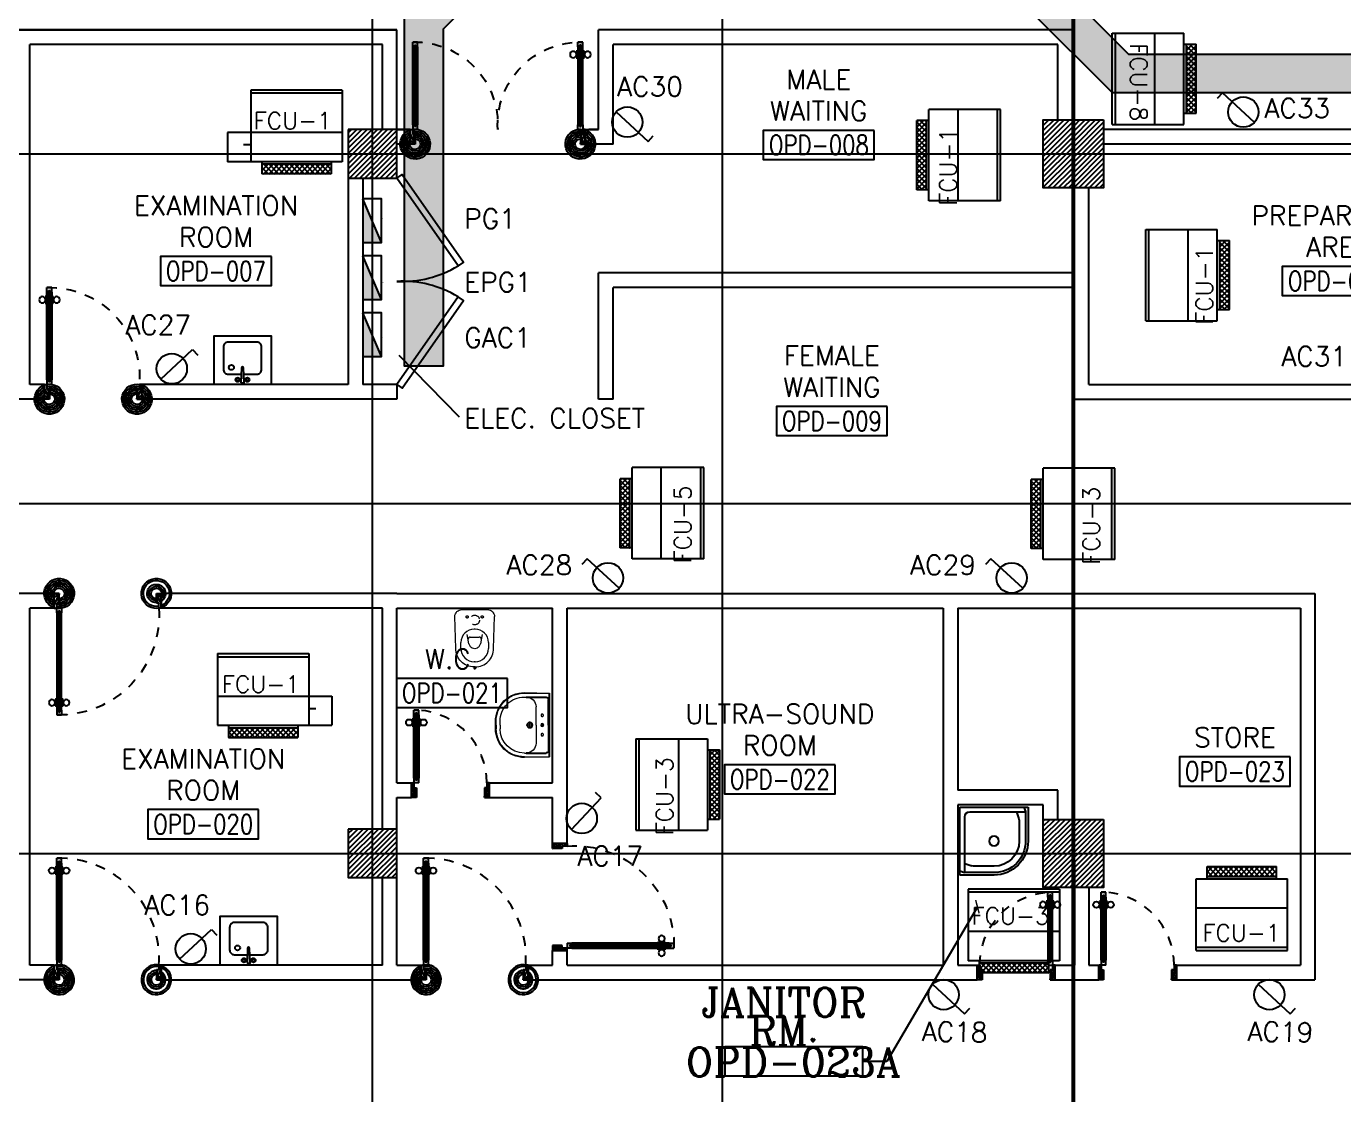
# Model space of a CAD drawing. Extents: x 417819.9 to 417911.9, y 43448 to 43539.2.
# Drawn here: x 417853.09 to 417866.65, y 43471.59 to 43482.59 of the extents above; entities that cross this region are included whole.
import ezdxf
from ezdxf.enums import TextEntityAlignment as Align

# ---------------------------------------------------------------- set-up
doc = ezdxf.new("R2010")
doc.units = 0
doc.header["$MEASUREMENT"] = 0
for name, pattern in [('DASHED', [0.75, 0.5, -0.25]), ('HIDDEN', [0.375, 0.25, -0.125]), ('HIDDEN2', [0.1875, 0.125, -0.0625])]:
    doc.linetypes.add(name, pattern=pattern)
doc.layers.get('0').update_dxf_attribs({"color": 11, "linetype": 'CONTINUOUS'})
for name, color, linetype in [('COL', 11, 'CONTINUOUS'), ('DOOR', 11, 'CONTINUOUS'), ('E-HAT', 9, 'CONTINUOUS'), ('E-HLINE', 4, 'HIDDEN'), ('E-PANELBX', 3, 'CONTINUOUS'), ('E-SOCKETS', 4, 'CONTINUOUS'), ('E-TRAY', 2, 'CONTINUOUS'), ('E-WI', 6, 'CONTINUOUS'), ('FCU', 6, 'CONTINUOUS'), ('FIX', 11, 'CONTINUOUS'), ('HAT', 11, 'CONTINUOUS'), ('ME-FIX', 11, 'CONTINUOUS'), ('RM-BOX', 11, 'CONTINUOUS'), ('RM-NAME', 11, 'CONTINUOUS'), ('RM-NO', 11, 'CONTINUOUS'), ('SCD', 2, 'CONTINUOUS'), ('WALL', 11, 'CONTINUOUS')]:
    doc.layers.add(name, color=color, linetype=linetype)
doc.styles.add('ROMANC', font='romanc', dxfattribs={"height": 0.1})
doc.styles.add('ROMANS', font='ROMANS.shx', dxfattribs={"width": 0.6})
doc.dimstyles.new('STANDARD in', dxfattribs={"dimtxt": 0.2, "dimasz": 0.1, "dimexe": 0.07, "dimexo": 0.05, "dimgap": 0.1, "dimtad": 1, "dimdec": 0, "dimlfac": 1000, "dimzin": 0, "dimdsep": 46, "dimtxsty": 'ROMANS', "dimblk": 'ARCHTICK', "dimcen": 0.05, "dimdle": 0.05, "dimclrd": 7, "dimclre": 7, "dimclrt": 2, "dimadec": 0, "dimazin": 0, "dimtfac": 1, "dimtdec": 0, "dimtmove": 2, "dimatfit": 3, "dimldrblk": 'ARCHTICK', "dimfxl": 0, "dimtolj": 1, "dimtzin": 0, "dimarcsym": 0})

# ---------------------------------------------------------------- blocks, each defined once
blk = doc.blocks.new('*X88')
at = {"color": 0}
for p, q in [((49339, 17891), (49810, 18361)), ((49339, 17944), (49757, 18361)), ((49339, 17997), (49704, 18361)), ((49339, 18050), (49650, 18361)), ((49339, 18103), (49597, 18361)), ((49339, 18156), (49544, 18361)), ((49339, 18209), (49491, 18361)), ((49339, 18262), (49438, 18361)), ((49339, 18315), (49385, 18361)), ((49363, 17861), (49839, 18338)), ((49416, 17861), (49839, 18285)), ((49469, 17861), (49839, 18232)), ((49522, 17861), (49839, 18179)), ((49575, 17861), (49839, 18125)), ((49628, 17861), (49839, 18072)), ((49681, 17861), (49839, 18019)), ((49734, 17861), (49839, 17966)), ((49787, 17861), (49839, 17913))]:
    blk.add_line(p, q, dxfattribs=at)
blk = doc.blocks.new('COL50')
at = {"layer": 'COL'}
blk.add_lwpolyline([(-250, 250), (-250, -250), (250, -250), (250, 250)], close=True, dxfattribs=at)
blk = doc.blocks.new('*X87')
at = {"color": 0}
for p, q in [((49339, 25103), (49797, 25561)), ((49339, 25156), (49744, 25561)), ((49339, 25209), (49691, 25561)), ((49339, 25262), (49638, 25561)), ((49339, 25315), (49585, 25561)), ((49339, 25368), (49532, 25561)), ((49339, 25421), (49479, 25561)), ((49339, 25474), (49426, 25561)), ((49339, 25527), (49373, 25561)), ((49350, 25061), (49839, 25550)), ((49403, 25061), (49839, 25497)), ((49456, 25061), (49839, 25444)), ((49509, 25061), (49839, 25391)), ((49562, 25061), (49839, 25338)), ((49615, 25061), (49839, 25285)), ((49668, 25061), (49839, 25232)), ((49721, 25061), (49839, 25179)), ((49774, 25061), (49839, 25126)), ((49827, 25061), (49839, 25073))]:
    blk.add_line(p, q, dxfattribs=at)
blk = doc.blocks.new('A$C74DC60CF')
at = {"layer": 'DOOR', "color": 0, "linetype": 'ByBlock'}
for p, q in [((81, 1200), (81, 1250)), ((131, 1250), (81, 1250)), ((81, 1250), (131, 1250)), ((98, 1200), (98, 1220)), ((98, 1220), (114, 1220)), ((114, 1200), (114, 1220)), ((131, 1200), (131, 1250)), ((65, 1155), (65, 1090)), ((74, 1155), (65, 1155)), ((74, 1090), (65, 1090)), ((74, 1078), (74, 1168)), ((81, 1168), (74, 1168)), ((74, 1155), (74, 1090)), ((81, 1200), (98, 1200)), ((114, 1200), (131, 1200)), ((131, 1168), (138, 1168)), ((138, 1078), (138, 1168)), ((138, 1155), (138, 1090)), ((138, 1155), (147, 1155)), ((138, 1090), (147, 1090)), ((147, 1155), (147, 1090)), ((81, 1078), (74, 1078)), ((131, 1078), (138, 1078)), ((56, 150), (56, 0)), ((56, 150), (81, 150)), ((98, 200), (81, 200)), ((81, 200), (81, 150)), ((131, 150), (81, 150)), ((81, 150), (81, 100)), ((98, 180), (98, 200)), ((114, 180), (98, 180)), ((131, 200), (114, 200)), ((114, 200), (114, 180)), ((131, 150), (131, 200)), ((1131, 150), (1131, 100)), ((1156, 150), (1131, 150)), ((1156, 150), (1156, 0)), ((1156, 0), (1156, 150)), ((106, 0), (56, 0)), ((81, 100), (106, 100)), ((106, 100), (106, 0)), ((1131, 100), (1106, 100)), ((1106, 100), (1106, 0)), ((1106, 0), (1156, 0))]:
    blk.add_line(p, q, dxfattribs=at)
at = {"layer": 'DOOR', "linetype": 'ByBlock'}
for p, q in [((81, 200), (81, 1200)), ((98, 200), (98, 1200)), ((114, 200), (114, 1200)), ((131, 1200), (131, 200))]:
    blk.add_line(p, q, dxfattribs=at)
at = {"layer": 'DOOR', "color": 9, "linetype": 'ByBlock'}
for p, q in [((106, 0), (56, 114)), ((106, 0), (56, 40)), ((106, 0), (93, 100)), ((1106, 0), (1156, 114)), ((1106, 0), (1119, 100)), ((1106, 0), (1156, 40))]:
    blk.add_line(p, q, dxfattribs=at)
at = {"layer": 'DOOR', "color": 0, "linetype": 'ByBlock'}
for centre in [(32, 1123), (179, 1123)]:
    blk.add_circle(centre, 32.4, dxfattribs=at)
at = {"layer": 'DOOR', "linetype": 'HIDDEN', "ltscale": 0.5}
blk.add_arc((106, 223), 1028, 355.9414, 91.3941, dxfattribs=at)
at = {"layer": 'DOOR', "color": 9, "linetype": 'ByBlock'}
for centre, radius, start, end in [((106, 0), 154, 103.7142, 108.8947), ((1106, 0), 154, 71.1053, 76.2858), ((106, 0), 134, 100.72, 111.8402), ((106, 0), 114, 102.6226, 115.9162), ((106, 0), 94.4, 90, 121.9818), ((106, 0), 74.4, 90, 132.2236), ((106, 0), 54.4, 90, 156.7926), ((106, 0), 34.4, 90, 180), ((106, 0), 14.4, 90, 180), ((1106, 0), 94.4, 58.0182, 90), ((1106, 0), 74.4, 47.7764, 90), ((1106, 0), 54.4, 23.2074, 90), ((1106, 0), 34.4, 0, 90), ((1106, 0), 14.4, 0, 90), ((1106, 0), 134, 68.1598, 79.28)]:
    blk.add_arc(centre, radius, start, end, dxfattribs=at)
blk = doc.blocks.new('RM1')
at = {"layer": 'RM-BOX'}
blk.add_lwpolyline([(570, -200), (-570, -200), (-570, -500), (570, -500)], close=True, dxfattribs=at)
at = {"layer": 'RM-NAME', "style": 'ROMANS'}
for tag, p in [('ROOMNAME1', (0, 324)), ('ROOMNAME2', (0, 0))]:
    blk.add_attdef(tag, text='', height=200, dxfattribs=at).set_placement(p, align=Align.MIDDLE)
at = {"layer": 'RM-NO', "style": 'ROMANS', "width": 0.8}
blk.add_attdef('ROOMNO', text='', height=200, dxfattribs=at).set_placement((0, -350), align=Align.MIDDLE)
blk = doc.blocks.new('WC')
at = {"layer": 'FIX', "lineweight": 20}
for p, q in [((475, 141), (538, 141)), ((339, 5), (339, -5)), ((395, 76), (490, 60)), ((534, 24), (540, 0)), ((540, 0), (534, -24)), ((674, 5), (674, -5)), ((490, -60), (395, -76)), ((213, -204), (210, -204)), ((538, -141), (475, -141))]:
    blk.add_line(p, q, dxfattribs=at)
at = {"layer": 'FIX', "linetype": 'Continuous', "lineweight": 20}
blk.add_line((420, -47), (420, 45), dxfattribs=at)
at = {"layer": 'FIX', "lineweight": 20}
for points in [[(210, -204, -0.414214), (137, -131), (137, 0), (137, 131, -0.414214), (210, 204)], [(727, -5), (727, 5, 0.414214), (538, 194), (210, 204)], [(727, 5), (727, -5, -0.414214), (538, -194), (210, -204)]]:
    blk.add_lwpolyline(points, format="xyb", dxfattribs=at)
at = {"layer": 'FIX', "linetype": 'HIDDEN2', "lineweight": 20, "ltscale": 0.3}
blk.add_circle((245, 0), 49.8, dxfattribs=at)
at = {"layer": 'FIX', "linetype": 'HIDDEN', "lineweight": 20, "ltscale": 0.05}
for centre in [(213, 78), (213, -77)]:
    blk.add_circle(centre, 11.6, dxfattribs=at)
at = {"layer": 'FIX', "lineweight": 20}
for centre, radius, start, end in [((475, 5), 136, 90, 180), ((538, 5), 136, 360, 90), ((464, -18), 82, 51.0758, 71.504), ((473, -7), 68.2, 27.1532, 51.0758), ((475, -5), 136, 180, 270), ((464, 18), 82, 288.496, 308.9242), ((473, 7), 68.2, 308.9242, 332.8468), ((538, -5), 136, 270, 0)]:
    blk.add_arc(centre, radius, start, end, dxfattribs=at)
at = {"layer": 'FIX', "linetype": 'Continuous', "lineweight": 20}
for centre, start, end in [((443, 46), 88.3879, 182.3338), ((442, -46), 177.6662, 271.6121)]:
    blk.add_arc(centre, 22.3, start, end, dxfattribs=at)
blk = doc.blocks.new('LAV1')
at = {"layer": 'FIX', "linetype": 'ByBlock'}
blk.add_line((-328, -25), (328, -25), dxfattribs=at)
at = {"layer": 'FIX', "linetype": 'Continuous', "lineweight": 20}
for p, q in [((-328, -285), (-328, -25)), ((328, -285), (328, -25)), ((-288, -285), (-288, -265)), ((0, -165), (-187, -165)), ((0, -165), (187, -165)), ((287, -285), (287, -265)), ((0, -535), (-38, -535)), ((0, -535), (38, -535)), ((0, -575), (-38, -575)), ((0, -575), (38, -575))]:
    blk.add_line(p, q, dxfattribs=at)
at = {"layer": 'FIX', "linetype": 'ByBlock', "ltscale": 0.3}
for p, q in [((-288, -265), (-288, -60)), ((0, -35), (-262, -35)), ((0, -35), (262, -35)), ((287, -265), (287, -60))]:
    blk.add_line(p, q, dxfattribs=at)
at = {"layer": 'FIX', "lineweight": 20}
for p, q in [((-16, -101), (15, -101)), ((0, -85), (0, -116))]:
    blk.add_line(p, q, dxfattribs=at)
at = {"layer": 'FIX', "linetype": 'DASHED', "lineweight": 20, "ltscale": 0.04}
for p, q in [((-36, -230), (37, -230)), ((0, -194), (0, -266))]:
    blk.add_line(p, q, dxfattribs=at)
at = {"layer": 'FIX', "linetype": 'Continuous', "lineweight": 20}
blk.add_lwpolyline([(295, -25), (0, -25), (-328, -25), (-334, -285, 0.414214), (-38, -582), (0, -582), (38, -582, 0.414214), (334, -285), (328, -25), (0, -25)], format="xyb", dxfattribs=at)
at = {"layer": 'FIX', "linetype": 'HIDDEN', "lineweight": 20, "ltscale": 0.05}
for centre in [(-100, -101), (100, -101)]:
    blk.add_circle(centre, 12.4, dxfattribs=at)
at = {"layer": 'FIX', "lineweight": 20}
for centre, radius in [((0, -101), 15.5), ((0, -230), 29.5), ((0, -230), 22.5)]:
    blk.add_circle(centre, radius, dxfattribs=at)
at = {"layer": 'FIX', "linetype": 'ByBlock', "ltscale": 0.3}
for centre, start, end in [((-262, -60), 90, 180), ((262, -60), 0, 90)]:
    blk.add_arc(centre, 25, start, end, dxfattribs=at)
at = {"layer": 'FIX', "linetype": 'Continuous', "lineweight": 20}
for centre, radius, start, end in [((-187, -265), 100, 90, 180), ((187, -265), 100, 0, 90), ((-38, -285), 290, 180, 270), ((-38, -285), 250, 180, 270), ((38, -285), 290, 270, 0), ((38, -285), 250, 270, 0)]:
    blk.add_arc(centre, radius, start, end, dxfattribs=at)
blk = doc.blocks.new('JAN-001')
for p, q in [((730, -30), (30, -30)), ((30, -30), (30, -730)), ((80, -130), (80, -705)), ((705, -80), (130, -80)), ((610, -80), (635, -152)), ((688, -30), (704, -76)), ((705, -380), (705, -84)), ((730, -380), (730, -30)), ((640, -380), (640, -184)), ((80, -610), (152, -635)), ((184, -640), (380, -640)), ((30, -688), (76, -704)), ((30, -730), (380, -730)), ((84, -705), (380, -705))]:
    blk.add_line(p, q)
blk.add_circle((380, -380), 50)
for centre, radius, start, end in [((130, -130), 50, 90, 180), ((680, -84), 25, 0, 19.0039), ((540, -184), 100, 0, 19.0039), ((380, -380), 350, 270, 0), ((380, -380), 325, 270, 0), ((380, -380), 260, 270, 0), ((184, -540), 100, 250.9961, 270), ((84, -680), 25, 250.9961, 270)]:
    blk.add_arc(centre, radius, start, end)
blk = doc.blocks.new('A$C272A55A0')
at = {"layer": 'DOOR', "color": 0, "linetype": 'ByBlock'}
for p, q in [((0, 900), (0, 1050)), ((50, 1050), (0, 1050)), ((25, 950), (50, 950)), ((25, 900), (25, 950)), ((50, 950), (50, 1050)), ((1750, 950), (1750, 1050)), ((1750, 1050), (1800, 1050)), ((1775, 950), (1750, 950)), ((1775, 900), (1775, 950)), ((1800, 1050), (1800, 900)), ((0, 900), (25, 900)), ((75, 900), (25, 900)), ((25, 850), (25, 900)), ((42, 850), (25, 850)), ((58, 870), (42, 870)), ((42, 870), (42, 850)), ((58, 850), (58, 870)), ((75, 850), (58, 850)), ((75, 900), (75, 850)), ((1725, 900), (1775, 900)), ((1725, 900), (1725, 850)), ((1725, 850), (1742, 850)), ((1742, 870), (1758, 870)), ((1742, 850), (1742, 870)), ((1758, 870), (1758, 850)), ((1758, 850), (1775, 850)), ((1800, 900), (1775, 900)), ((1775, 850), (1775, 900)), ((1718, 160), (1709, 160)), ((1709, 95), (1709, 160)), ((1725, 173), (1718, 173)), ((1718, 173), (1718, 83)), ((1718, 95), (1718, 160)), ((1775, 173), (1782, 173)), ((1782, 173), (1782, 83)), ((1782, 160), (1791, 160)), ((1782, 95), (1782, 160)), ((1791, 95), (1791, 160)), ((25, 50), (42, 50)), ((25, 50), (25, 0)), ((25, 0), (75, 0)), ((75, 0), (25, 0)), ((42, 50), (42, 30)), ((42, 30), (58, 30)), ((58, 50), (75, 50)), ((58, 50), (58, 30)), ((75, 50), (75, 0)), ((1718, 95), (1709, 95)), ((1725, 83), (1718, 83)), ((1742, 50), (1725, 50)), ((1725, 50), (1725, 0)), ((1775, 0), (1725, 0)), ((1725, 0), (1775, 0)), ((1742, 50), (1742, 30)), ((1758, 30), (1742, 30)), ((1775, 50), (1758, 50)), ((1758, 50), (1758, 30)), ((1775, 83), (1782, 83)), ((1775, 50), (1775, 0)), ((1782, 95), (1791, 95))]:
    blk.add_line(p, q, dxfattribs=at)
at = {"layer": 'DOOR', "color": 9, "linetype": 'ByBlock'}
for p, q in [((50, 1050), (0, 1010)), ((50, 1050), (0, 937)), ((50, 1050), (37, 950)), ((1750, 1050), (1800, 1010)), ((1750, 1050), (1800, 937)), ((1750, 1050), (1763, 950))]:
    blk.add_line(p, q, dxfattribs=at)
at = {"layer": 'DOOR', "linetype": 'ByBlock'}
for p, q in [((25, 850), (25, 50)), ((42, 850), (42, 50)), ((58, 850), (58, 50)), ((75, 50), (75, 850)), ((1725, 50), (1725, 850)), ((1742, 850), (1742, 50)), ((1758, 850), (1758, 50)), ((1775, 850), (1775, 50))]:
    blk.add_line(p, q, dxfattribs=at)
at = {"layer": 'DOOR', "color": 0, "linetype": 'ByBlock'}
for centre in [(1676, 128), (1824, 128)]:
    blk.add_circle(centre, 32.4, dxfattribs=at)
at = {"layer": 'DOOR', "color": 9, "linetype": 'ByBlock'}
for centre, radius, start, end in [((50, 1050), 54.4, 203.2074, 270), ((50, 1050), 74.4, 227.7764, 270), ((50, 1050), 94.4, 238.0182, 270), ((50, 1050), 34.4, 180, 270), ((50, 1050), 14.4, 180, 270), ((1750, 1050), 14.4, 270, 0), ((1750, 1050), 34.4, 270, 0), ((1750, 1050), 54.4, 270, 336.7926), ((1750, 1050), 74.4, 270, 312.2236), ((1750, 1050), 94.4, 270, 301.9818), ((50, 1050), 114, 244.0838, 257.3774), ((50, 1050), 134, 248.1598, 259.28), ((50, 1050), 154, 251.1053, 256.2858), ((1750, 1050), 114, 282.6226, 295.9162), ((1750, 1050), 134, 280.72, 291.8402), ((1750, 1050), 154, 283.7142, 288.8947)]:
    blk.add_arc(centre, radius, start, end, dxfattribs=at)
at = {"layer": 'DOOR', "linetype": 'HIDDEN', "ltscale": 0.5}
for centre, start, end in [((50, 851), 268.3174, 3.2965), ((1750, 851), 176.7035, 271.6826)]:
    blk.add_arc(centre, 851, start, end, dxfattribs=at)
at = {"layer": 'WALL', "linetype": 'ByBlock'}
blk.add_line((1800, 900), (1800, 1050), dxfattribs=at)
blk = doc.blocks.new('C11')
at = {"layer": 'HAT'}
h = blk.add_hatch(dxfattribs=at)
h.set_pattern_fill('ANSI31', color=256, scale=300, style=0)
h.set_pattern_definition([(45, (-383765.23, -62181), (-26.5165043, 26.5165043), [])])
h.paths.add_polyline_path([(-20, 350), (-20, 700), (-320, 700), (-320, 350)])
h.paths.add_polyline_path([(-320, 0), (-20, 0), (-20, 350), (-320, 350)])
h = blk.add_hatch(dxfattribs=at)
h.set_pattern_fill('ANSI31', color=256, scale=300, style=0)
h.set_pattern_definition([(45, (-383445.23, -62181), (-26.5165043, 26.5165043), [])])
h.paths.add_polyline_path([(300, 350), (300, 700), (0, 700), (0, 350)])
h.paths.add_polyline_path([(0, 0), (300, 0), (300, 350), (0, 350)])
at = {"layer": 'COL'}
for points in [[(-20, 700), (-20, 0), (-320, 0), (-320, 700)], [(300, 700), (300, 0), (0, 0), (0, 700)]]:
    blk.add_lwpolyline(points, close=True, dxfattribs=at)
blk = doc.blocks.new('DOOR80')
at = {"layer": 'DOOR', "color": 7, "linetype": 'ByBlock'}
for p, q in [((-150, 800), (0, 800)), ((-150, 800), (-150, 775)), ((0, 800), (-150, 800)), ((-150, 775), (-100, 775)), ((0, 750), (-114, 800)), ((-100, 775), (-100, 750)), ((0, 750), (-100, 763)), ((-100, 750), (0, 750)), ((0, 750), (-40, 800)), ((0, 750), (0, 800)), ((-850, 75), (-900, 75)), ((-900, 75), (-900, 25)), ((-900, 25), (-900, 75)), ((-850, 25), (-900, 25)), ((-850, 58), (-870, 58)), ((-870, 42), (-870, 58)), ((-850, 42), (-870, 42)), ((-850, 58), (-850, 75)), ((-850, 25), (-850, 42)), ((-727, 82), (-817, 82)), ((-817, 75), (-817, 82)), ((-817, 25), (-817, 18)), ((-727, 18), (-817, 18)), ((-805, 91), (-740, 91)), ((-805, 82), (-805, 91)), ((-805, 82), (-740, 82)), ((-805, 18), (-740, 18)), ((-805, 18), (-805, 9)), ((-805, 9), (-740, 9)), ((-740, 82), (-740, 91)), ((-740, 18), (-740, 9)), ((-727, 75), (-727, 82)), ((-727, 25), (-727, 18)), ((-150, 75), (-200, 75)), ((-200, 75), (-200, 58)), ((-200, 58), (-180, 58)), ((-180, 42), (-200, 42)), ((-200, 42), (-200, 25)), ((-200, 25), (-150, 25)), ((-180, 58), (-180, 42)), ((-150, 75), (-150, 25)), ((-150, 25), (-100, 25)), ((-150, 0), (-150, 25)), ((0, 0), (-150, 0)), ((0, 50), (-114, 0)), ((-100, 25), (-100, 50)), ((0, 50), (-100, 37)), ((-100, 50), (0, 50)), ((0, 50), (-40, 0)), ((0, 50), (0, 0))]:
    blk.add_line(p, q, dxfattribs=at)
at = {"layer": 'DOOR', "linetype": 'ByBlock'}
for p, q in [((-850, 75), (-200, 75)), ((-200, 58), (-850, 58)), ((-200, 42), (-850, 42)), ((-200, 25), (-850, 25))]:
    blk.add_line(p, q, dxfattribs=at)
at = {"layer": 'DOOR', "color": 7, "linetype": 'ByBlock'}
for centre in [(-772, 124), (-772, -24)]:
    blk.add_circle(centre, 32.4, dxfattribs=at)
at = {"layer": 'DOOR', "linetype": 'HIDDEN', "ltscale": 0.5}
blk.add_arc((-149, 23), 752, 90.0695, 176.0204, dxfattribs=at)
at = {"layer": 'DOOR', "color": 7, "linetype": 'ByBlock'}
for centre, radius, start, end in [((0, 750), 154, 161.1053, 166.2858), ((0, 750), 134, 158.1598, 169.28), ((0, 750), 94.4, 148.0182, 180), ((0, 750), 74.4, 137.7764, 180), ((0, 750), 54.4, 113.2074, 180), ((0, 750), 34.4, 90, 180), ((0, 750), 14.4, 90, 180), ((0, 50), 154, 193.7142, 198.8947), ((0, 50), 134, 190.72, 201.8402), ((0, 50), 114, 192.6226, 205.9162), ((0, 50), 94.4, 180, 211.9818), ((0, 50), 74.4, 180, 222.2236), ((0, 50), 54.4, 180, 246.7926), ((0, 50), 34.4, 180, 270), ((0, 50), 14.4, 180, 270)]:
    blk.add_arc(centre, radius, start, end, dxfattribs=at)
blk = doc.blocks.new('A$C24ED45A6')
at = {"layer": 'DOOR', "color": 0, "linetype": 'ByBlock'}
for p, q in [((925, 1100), (925, 1150)), ((925, 1150), (975, 1150)), ((975, 1150), (925, 1150)), ((942, 1100), (925, 1100)), ((942, 1100), (942, 1120)), ((958, 1120), (942, 1120)), ((958, 1100), (958, 1120)), ((975, 1100), (958, 1100)), ((975, 1100), (975, 1150)), ((909, 1055), (909, 990)), ((918, 1055), (909, 1055)), ((918, 990), (909, 990)), ((918, 978), (918, 1068)), ((925, 1068), (918, 1068)), ((918, 1055), (918, 990)), ((925, 978), (918, 978)), ((975, 1068), (982, 1068)), ((975, 978), (982, 978)), ((982, 978), (982, 1068)), ((982, 1055), (982, 990)), ((982, 1055), (991, 1055)), ((982, 990), (991, 990)), ((991, 1055), (991, 990)), ((0, 0), (0, 150)), ((0, 150), (25, 150)), ((25, 150), (25, 100)), ((925, 150), (925, 200)), ((925, 200), (942, 200)), ((925, 150), (975, 150)), ((942, 200), (942, 180)), ((942, 180), (958, 180)), ((958, 180), (958, 200)), ((958, 200), (975, 200)), ((975, 200), (975, 150)), ((1000, 150), (975, 150)), ((975, 150), (975, 100)), ((1000, 150), (1000, 0)), ((50, 0), (0, 0)), ((25, 100), (50, 100)), ((50, 100), (50, 0)), ((975, 100), (950, 100)), ((950, 100), (950, 0)), ((950, 0), (1000, 0))]:
    blk.add_line(p, q, dxfattribs=at)
at = {"layer": 'DOOR', "linetype": 'ByBlock'}
for p, q in [((925, 1100), (925, 200)), ((942, 200), (942, 1100)), ((958, 200), (958, 1100)), ((975, 200), (975, 1100))]:
    blk.add_line(p, q, dxfattribs=at)
at = {"layer": 'DOOR', "color": 9, "linetype": 'ByBlock'}
for p, q in [((50, 0), (0, 114)), ((50, 0), (0, 40)), ((50, 0), (37, 100)), ((950, 0), (1000, 114)), ((950, 0), (963, 100)), ((950, 0), (1000, 40))]:
    blk.add_line(p, q, dxfattribs=at)
at = {"layer": 'DOOR', "color": 0, "linetype": 'ByBlock'}
for centre in [(876, 1023), (1024, 1023)]:
    blk.add_circle(centre, 32.4, dxfattribs=at)
at = {"layer": 'DOOR', "linetype": 'HIDDEN', "ltscale": 0.5}
blk.add_arc((950, 222), 928, 88.456, 184.4816, dxfattribs=at)
at = {"layer": 'DOOR', "color": 9, "linetype": 'ByBlock'}
for centre, radius, start, end in [((50, 0), 154, 103.7142, 108.8947), ((950, 0), 154, 71.1053, 76.2858), ((50, 0), 134, 100.72, 111.8402), ((50, 0), 114, 102.6226, 115.9162), ((50, 0), 94.4, 90, 121.9818), ((50, 0), 74.4, 90, 132.2236), ((50, 0), 54.4, 90, 156.7926), ((50, 0), 34.4, 90, 180), ((50, 0), 14.4, 90, 180), ((950, 0), 94.4, 58.0182, 90), ((950, 0), 74.4, 47.7764, 90), ((950, 0), 54.4, 23.2074, 90), ((950, 0), 34.4, 0, 90), ((950, 0), 14.4, 0, 90), ((950, 0), 134, 68.1598, 79.28), ((950, 0), 114, 64.0838, 77.3774)]:
    blk.add_arc(centre, radius, start, end, dxfattribs=at)
at = {"layer": 'WALL'}
blk.add_line((1000, 0), (1000, 150), dxfattribs=at)
blk = doc.blocks.new('A$C180A3EE7')
at = {"layer": 'ME-FIX'}
blk.add_lwpolyline([(0.593, 0), (0.593, 0.5), (0, 0.5), (0, 0)], dxfattribs=at)
blk.add_lwpolyline([(0.309, 0.107), (0.443, 0.107, 0.414214), (0.493, 0.157), (0.493, 0.388, 0.414214), (0.443, 0.438), (0.15, 0.438, 0.414214), (0.1, 0.388), (0.1, 0.157, 0.414214), (0.15, 0.107), (0.284, 0.107)], format="xyb", dxfattribs=at)
blk.add_lwpolyline([(0.28, 0.019), (0.312, 0.019), (0.306, 0.174, 1), (0.286, 0.174)], format="xyb", close=True, dxfattribs=at)
for centre, radius in [((0.182, 0.177), 0.0255), ((0.247, 0.05), 0.0217), ((0.247, 0.05), 0.014), ((0.346, 0.05), 0.0217), ((0.346, 0.05), 0.014)]:
    blk.add_circle(centre, radius, dxfattribs=at)
blk = doc.blocks.new('E-PBX')
at = {"layer": 'E-PANELBX'}
h = blk.add_hatch(color=256, dxfattribs=at)
h.paths.add_polyline_path([(34, 190), (-225, 190), (34, 81)])
h.paths.add_polyline_path([(225, 190), (34, 190), (34, 81), (225, 0)])
blk.add_line((225, 0), (-225, 190), dxfattribs=at)
blk.add_lwpolyline([(-225, 190), (225, 190), (225, 0), (-225, 0)], close=True, dxfattribs=at)
blk = doc.blocks.new('*X210')
at = {"color": 0}
for p, q in [((23912, -1650), (23966, -1596)), ((23912, -1597), (23913, -1596)), ((23919, -1696), (24019, -1596)), ((24023, -1696), (23923, -1596)), ((23972, -1696), (24072, -1596)), ((24076, -1696), (23976, -1596)), ((24025, -1696), (24125, -1596)), ((24129, -1696), (24029, -1596)), ((24078, -1696), (24178, -1596)), ((24182, -1696), (24082, -1596)), ((24131, -1696), (24231, -1596)), ((24235, -1696), (24135, -1596)), ((24184, -1696), (24284, -1596)), ((24288, -1696), (24188, -1596)), ((24237, -1696), (24337, -1596)), ((24341, -1696), (24241, -1596)), ((24290, -1696), (24390, -1596)), ((24394, -1696), (24294, -1596)), ((24343, -1696), (24443, -1596)), ((24447, -1696), (24347, -1596)), ((24396, -1696), (24496, -1596)), ((24500, -1696), (24400, -1596)), ((24449, -1696), (24549, -1596)), ((24553, -1696), (24453, -1596)), ((24502, -1696), (24602, -1596)), ((24606, -1696), (24506, -1596)), ((24624, -1660), (24559, -1596)), ((24624, -1607), (24612, -1596)), ((23970, -1696), (23912, -1638)), ((23917, -1696), (23912, -1691)), ((24555, -1696), (24624, -1628)), ((24608, -1696), (24624, -1681))]:
    blk.add_line(p, q, dxfattribs=at)
blk = doc.blocks.new('*X198')
at = {"color": 0}
for p, q in [((23912, -1650), (23966, -1596)), ((23912, -1597), (23913, -1596)), ((23919, -1696), (24019, -1596)), ((24023, -1696), (23923, -1596)), ((23972, -1696), (24072, -1596)), ((24076, -1696), (23976, -1596)), ((24025, -1696), (24125, -1596)), ((24129, -1696), (24029, -1596)), ((24078, -1696), (24178, -1596)), ((24182, -1696), (24082, -1596)), ((24131, -1696), (24231, -1596)), ((24235, -1696), (24135, -1596)), ((24184, -1696), (24284, -1596)), ((24288, -1696), (24188, -1596)), ((24237, -1696), (24337, -1596)), ((24341, -1696), (24241, -1596)), ((24290, -1696), (24390, -1596)), ((24394, -1696), (24294, -1596)), ((24343, -1696), (24443, -1596)), ((24447, -1696), (24347, -1596)), ((24396, -1696), (24496, -1596)), ((24500, -1696), (24400, -1596)), ((24449, -1696), (24549, -1596)), ((24553, -1696), (24453, -1596)), ((24502, -1696), (24602, -1596)), ((24606, -1696), (24506, -1596)), ((24624, -1660), (24559, -1596)), ((24624, -1607), (24612, -1596)), ((23970, -1696), (23912, -1638)), ((23917, -1696), (23912, -1691)), ((24555, -1696), (24624, -1628)), ((24608, -1696), (24624, -1681))]:
    blk.add_line(p, q, dxfattribs=at)
blk = doc.blocks.new('WAP12')
at = {"color": 6}
for p, q in [((-559, 529), (381, 529)), ((-559, 529), (-559, -208)), ((381, 529), (381, -208)), ((-559, 92), (381, 92)), ((-559, -208), (381, -208))]:
    blk.add_line(p, q, dxfattribs=at)
at = {"color": 2}
for p, q in [((-559, 497), (381, 497)), ((381, 92), (619, 92)), ((619, 92), (619, -208)), ((-445, -208), (-445, -333)), ((-445, -233), (267, -233)), ((267, -208), (267, -333)), ((381, -208), (619, -208)), ((-445, -333), (267, -333))]:
    blk.add_line(p, q, dxfattribs=at)
at = {"color": 7}
blk.add_line((381, -34), (455, -34), dxfattribs=at)
at = {"color": 2}
blk.add_blockref('*X198', (-24357, 1362), dxfattribs=at)

msp = doc.modelspace()

# ---------------------------------------------------------------- hatches: boundary and pattern name
at = {"layer": 'E-HAT'}
h = msp.add_hatch(dxfattribs=at)
h.set_pattern_fill('ANGLE', color=256, style=0)
h.set_pattern_definition([(0, (0, 0), (0, 0.275), [0.2, -0.075]), (90, (0, 0), (-0.275, 2e-17), [0.2, -0.075])])
h.paths.add_polyline_path([(417856.983, 43482.7235), (417857.4173, 43483.1578), (417863.5778, 43483.1578), (417864.4349, 43482.3012), (417872.0254, 43482.3012), (417872.8825, 43483.1578), (417890.15, 43483.1578), (417890.5085, 43483.5164), (417890.5085, 43506.6783), (417890.15, 43507.0369), (417872.8825, 43507.0369), (417872.0254, 43507.8935), (417864.4349, 43507.8935), (417863.5778, 43507.0369), (417860.4537, 43507.0369), (417860.0403, 43507.1369), (417849.3136, 43507.1369), (417849.1136, 43506.9369), (417849.1136, 43501.9844), (417848.8136, 43501.9844), (417848.8136, 43507.0612), (417849.1893, 43507.4369), (417860.4537, 43507.4369), (417860.8056, 43507.8116), (417860.8056, 43515.9941), (417861.1056, 43515.9941), (417861.1056, 43507.8116), (417861.4575, 43507.4369), (417863.4122, 43507.4369), (417864.2693, 43508.2935), (417872.191, 43508.2935), (417873.0481, 43507.4369), (417890.3156, 43507.4369), (417890.9085, 43506.844), (417890.9085, 43494.2015), (417892.0958, 43494.2015), (417892.0958, 43493.6015), (417890.9085, 43493.6015), (417890.9085, 43483.3507), (417890.3156, 43482.7578), (417881.5159, 43482.7578), (417881.3659, 43482.6078), (417881.3659, 43479.6689), (417881.0659, 43479.6689), (417881.0659, 43482.6078), (417880.9159, 43482.7578), (417873.0481, 43482.7578), (417872.191, 43481.9012), (417864.2693, 43481.9012), (417863.4122, 43482.7578), (417857.583, 43482.7578), (417857.383, 43482.5578), (417857.383, 43479.0875), (417856.983, 43479.0875)])

# ---------------------------------------------------------------- linework, layer by layer
at = {"layer": 'E-SOCKETS'}
for p, q in [((417865.4005, 43481.9032), (417865.346, 43481.8447)), ((417865.7283, 43481.5981), (417865.4005, 43481.9032)), ((417859.1622, 43481.7077), (417859.4901, 43481.4025)), ((417859.4901, 43481.4025), (417859.5446, 43481.461)), ((417854.4763, 43478.9564), (417854.8041, 43479.2616)), ((417854.8041, 43479.2616), (417854.8586, 43479.203)), ((417858.8646, 43477.1076), (417858.8101, 43477.0491)), ((417859.1924, 43476.8024), (417858.8646, 43477.1076)), ((417863.0173, 43477.1076), (417862.9629, 43477.0491)), ((417863.3452, 43476.8024), (417863.0173, 43477.1076)), ((417858.7025, 43474.3198), (417859.0076, 43474.6476)), ((417859.0076, 43474.6476), (417858.9491, 43474.7021)), ((417854.6715, 43472.9853), (417854.9994, 43473.2905)), ((417854.9994, 43473.2905), (417855.0539, 43473.2319)), ((417862.4169, 43472.7265), (417862.7448, 43472.4213)), ((417865.7686, 43472.7265), (417866.0964, 43472.4213)), ((417862.7448, 43472.4213), (417862.7992, 43472.4798)), ((417866.0964, 43472.4213), (417866.1509, 43472.4798))]:
    msp.add_line(p, q, dxfattribs=at)
for centre in [(417865.614, 43481.7045), (417859.2766, 43481.6012), (417854.5906, 43479.0628), (417859.0781, 43476.9089), (417863.2308, 43476.9089), (417858.8089, 43474.4341), (417854.7859, 43473.0917), (417862.5313, 43472.62), (417865.8829, 43472.62)]:
    msp.add_circle(centre, 0.1562, dxfattribs=at)
at = {"layer": 'E-TRAY', "color": 4}
for points in [[(417856.983, 43482.7235), (417857.4173, 43483.1578), (417863.5778, 43483.1578), (417864.4349, 43482.3012), (417872.0254, 43482.3012), (417872.8825, 43483.1578), (417890.15, 43483.1578)], [(417880.9159, 43482.7578), (417873.0481, 43482.7578), (417872.191, 43481.9012), (417864.2693, 43481.9012), (417863.4122, 43482.7578), (417857.583, 43482.7578), (417857.383, 43482.5578), (417857.383, 43479.0875), (417856.983, 43479.0875), (417856.983, 43482.7235)]]:
    msp.add_lwpolyline(points, dxfattribs=at)
at = {"layer": 'E-WI', "color": 4}
for points in [[(417856.7627, 43480.6083, 0, 0.1162, 0), (417856.9948, 43480.6182, 0, 0, 0), (417857.0662, 43480.6221, 0, 0, 0), (417857.4688, 43480.624, 0, 0, 0)], [(417856.7627, 43479.9553, 0, 0.1162, 0), (417856.9948, 43479.9652, 0, 0, 0), (417857.0662, 43479.9691, 0, 0, 0), (417857.4688, 43479.971, 0, 0, 0)], [(417856.7627, 43479.3839, 0, 0.1162, 0), (417856.9948, 43479.3938, 0, 0, 0), (417857.0662, 43479.3978, 0, 0, 0), (417857.4688, 43479.3997, 0, 0, 0)]]:
    msp.add_lwpolyline(points, format="xyseb", dxfattribs=at)
at = {"layer": 'FCU', "color": 6}
for p, q in [((417864.2663, 43481.5774), (417864.2663, 43482.5174)), ((417864.2663, 43482.5174), (417865.0033, 43482.5174)), ((417864.7033, 43481.5774), (417864.7033, 43482.5174)), ((417865.0033, 43481.5774), (417865.0033, 43482.5174)), ((417862.3807, 43480.791), (417862.3807, 43481.731)), ((417863.1177, 43481.731), (417862.3807, 43481.731)), ((417862.6807, 43480.791), (417862.6807, 43481.731)), ((417863.1177, 43480.791), (417863.1177, 43481.731)), ((417864.2663, 43481.5774), (417865.0033, 43481.5774)), ((417863.1177, 43480.791), (417862.3807, 43480.791)), ((417864.6102, 43479.5569), (417864.6102, 43480.4969)), ((417864.6102, 43480.4969), (417865.3472, 43480.4969)), ((417865.0472, 43479.5569), (417865.0472, 43480.4969)), ((417865.3472, 43479.5569), (417865.3472, 43480.4969)), ((417864.6102, 43479.5569), (417865.3472, 43479.5569)), ((417860.0639, 43478.0443), (417859.3269, 43478.0443)), ((417859.3269, 43477.1043), (417859.3269, 43478.0443)), ((417859.6269, 43477.1043), (417859.6269, 43478.0443)), ((417860.0639, 43477.1043), (417860.0639, 43478.0443)), ((417863.5566, 43477.0976), (417863.5566, 43478.0376)), ((417864.2936, 43478.0376), (417863.5566, 43478.0376)), ((417863.8566, 43477.0976), (417863.8566, 43478.0376)), ((417864.2936, 43477.0976), (417864.2936, 43478.0376)), ((417860.0639, 43477.1043), (417859.3269, 43477.1043)), ((417864.2936, 43477.0976), (417863.5566, 43477.0976)), ((417859.365, 43475.2534), (417860.102, 43475.2534)), ((417859.365, 43475.2534), (417859.365, 43474.3134)), ((417859.802, 43475.2534), (417859.802, 43474.3134)), ((417860.102, 43475.2534), (417860.102, 43474.3134)), ((417859.365, 43474.3134), (417860.102, 43474.3134)), ((417865.1301, 43473.8127), (417866.0701, 43473.8127)), ((417865.1301, 43473.0757), (417865.1301, 43473.8127)), ((417866.0701, 43473.0757), (417866.0701, 43473.8127)), ((417862.7831, 43473.7057), (417862.7831, 43472.9687)), ((417863.7231, 43473.7057), (417862.7831, 43473.7057)), ((417863.7231, 43473.7057), (417863.7231, 43472.9687)), ((417865.1301, 43473.5127), (417866.0701, 43473.5127)), ((417863.7231, 43473.2687), (417862.7831, 43473.2687)), ((417865.1301, 43473.0757), (417866.0701, 43473.0757)), ((417863.7231, 43472.9687), (417862.7831, 43472.9687))]:
    msp.add_line(p, q, dxfattribs=at)
at = {"layer": 'FCU', "color": 3}
for p, q in [((417864.2983, 43481.5774), (417864.2983, 43482.5174)), ((417865.0033, 43482.4034), (417865.1283, 43482.4034)), ((417865.0283, 43481.6914), (417865.0283, 43482.4034)), ((417865.1283, 43481.6914), (417865.1283, 43482.4034)), ((417863.0857, 43480.791), (417863.0857, 43481.731)), ((417865.0033, 43481.6914), (417865.1283, 43481.6914)), ((417862.3807, 43481.617), (417862.2557, 43481.617)), ((417862.2557, 43480.905), (417862.2557, 43481.617)), ((417862.3557, 43480.905), (417862.3557, 43481.617)), ((417862.3807, 43480.905), (417862.2557, 43480.905)), ((417864.6422, 43479.5569), (417864.6422, 43480.4969)), ((417865.3472, 43480.3829), (417865.4722, 43480.3829)), ((417865.3722, 43479.6709), (417865.3722, 43480.3829)), ((417865.4722, 43479.6709), (417865.4722, 43480.3829)), ((417865.3472, 43479.6709), (417865.4722, 43479.6709)), ((417860.0319, 43477.1043), (417860.0319, 43478.0443)), ((417864.2616, 43477.0976), (417864.2616, 43478.0376)), ((417859.2019, 43477.2183), (417859.2019, 43477.9303)), ((417859.3269, 43477.9303), (417859.2019, 43477.9303)), ((417859.3019, 43477.2183), (417859.3019, 43477.9303)), ((417863.5566, 43477.9236), (417863.4316, 43477.9236)), ((417863.4316, 43477.2116), (417863.4316, 43477.9236)), ((417863.5316, 43477.2116), (417863.5316, 43477.9236)), ((417859.3269, 43477.2183), (417859.2019, 43477.2183)), ((417863.5566, 43477.2116), (417863.4316, 43477.2116)), ((417859.397, 43475.2534), (417859.397, 43474.3134)), ((417860.102, 43475.1394), (417860.227, 43475.1394)), ((417860.127, 43475.1394), (417860.127, 43474.4274)), ((417860.227, 43475.1394), (417860.227, 43474.4274)), ((417860.102, 43474.4274), (417860.227, 43474.4274)), ((417865.2441, 43473.9377), (417865.9561, 43473.9377)), ((417865.2441, 43473.8127), (417865.2441, 43473.9377)), ((417865.2441, 43473.8377), (417865.9561, 43473.8377)), ((417865.9561, 43473.8127), (417865.9561, 43473.9377)), ((417863.7231, 43473.6737), (417862.7831, 43473.6737)), ((417865.1301, 43473.1077), (417866.0701, 43473.1077)), ((417862.8971, 43472.9687), (417862.8971, 43472.8437)), ((417863.6091, 43472.9437), (417862.8971, 43472.9437)), ((417863.6091, 43472.9687), (417863.6091, 43472.8437)), ((417863.6091, 43472.8437), (417862.8971, 43472.8437))]:
    msp.add_line(p, q, dxfattribs=at)
at = {"layer": 'HAT'}
msp.add_line((417856.9266, 43479.2028), (417857.5469, 43478.5659), dxfattribs=at)
at = {"layer": 'RM-NAME'}
for p, q in [((417856.6566, 43460.01), (417856.6566, 43538.4875)), ((417863.8566, 43460.01), (417863.8566, 43538.1468)), ((417863.8766, 43460.01), (417863.8766, 43538.1468)), ((417860.2566, 43466.8743), (417860.2566, 43525.6943)), ((417856.9066, 43482.5493), (417850.7316, 43482.5493)), ((417852.1066, 43482.5493), (417856.9066, 43482.5493)), ((417856.9066, 43481.5243), (417856.9066, 43482.5493)), ((417863.8566, 43482.5493), (417858.9816, 43482.5493)), ((417858.9816, 43481.5243), (417858.9816, 43482.5493)), ((417863.8566, 43481.5243), (417863.8566, 43482.5493)), ((417856.7566, 43482.3993), (417853.1316, 43482.3993)), ((417853.1316, 43478.8993), (417853.1316, 43482.3993)), ((417856.7566, 43481.5243), (417856.7566, 43482.3993)), ((417863.7066, 43482.3993), (417859.1316, 43482.3993)), ((417859.1316, 43481.3743), (417859.1316, 43482.3993)), ((417863.7066, 43481.6243), (417863.7066, 43482.3993)), ((417856.9066, 43481.5243), (417857.0441, 43481.5243)), ((417857.0441, 43481.5243), (417856.9066, 43481.5243)), ((417857.0441, 43481.5243), (417857.0441, 43481.3743)), ((417858.8441, 43481.5243), (417858.8441, 43481.3743)), ((417858.8441, 43481.5243), (417858.9816, 43481.5243)), ((417858.9816, 43481.5243), (417858.8816, 43481.5243)), ((417873.1766, 43481.5243), (417864.1766, 43481.5243)), ((417820.6052, 43481.2743), (417889.6966, 43481.2743)), ((417857.0441, 43481.3743), (417856.9066, 43481.3743)), ((417856.9816, 43481.3743), (417857.0441, 43481.3743)), ((417858.9816, 43481.3743), (417858.8441, 43481.3743)), ((417859.1316, 43481.3743), (417858.8816, 43481.3743)), ((417868.4266, 43481.3743), (417864.1766, 43481.3743)), ((417856.4066, 43481.0243), (417856.4066, 43478.8993)), ((417856.5566, 43481.0243), (417856.5566, 43478.8993)), ((417863.8766, 43478.7493), (417863.8766, 43481.0243)), ((417864.0266, 43478.8993), (417864.0266, 43480.9243)), ((417863.8766, 43480.0493), (417858.9816, 43480.0493)), ((417858.9816, 43478.7493), (417858.9816, 43480.0493)), ((417863.8766, 43479.8993), (417859.1316, 43479.8993)), ((417859.1316, 43478.7493), (417859.1316, 43479.8993)), ((417853.2816, 43478.8993), (417853.1316, 43478.8993)), ((417853.2816, 43478.7493), (417853.2816, 43478.8993)), ((417854.2816, 43478.7493), (417854.2816, 43478.8993)), ((417856.4066, 43478.8993), (417854.2816, 43478.8993)), ((417856.9066, 43478.8993), (417856.5566, 43478.8993)), ((417856.9066, 43478.8993), (417856.9066, 43478.7493)), ((417864.0266, 43478.8993), (417867.3266, 43478.8993)), ((417853.2816, 43478.7493), (417850.5066, 43478.7493)), ((417856.9066, 43478.7493), (417854.2816, 43478.7493)), ((417859.1316, 43478.7493), (417858.9816, 43478.7493)), ((417863.8766, 43478.7493), (417867.3266, 43478.7493)), ((417820.6052, 43477.6743), (417889.6966, 43477.6743)), ((417853.3816, 43476.7493), (417852.7316, 43476.7493)), ((417853.3816, 43476.5993), (417853.3816, 43476.7493)), ((417856.9066, 43476.7493), (417854.4816, 43476.7493)), ((417854.4816, 43476.5993), (417854.4816, 43476.7493)), ((417856.9066, 43476.7493), (417866.3516, 43476.7493)), ((417866.3516, 43476.7493), (417866.3516, 43472.7743)), ((417853.1316, 43472.9243), (417853.1316, 43476.5993)), ((417853.3816, 43476.5993), (417853.1316, 43476.5993)), ((417853.3816, 43476.5993), (417853.3816, 43476.5993)), ((417856.7566, 43476.5993), (417854.4816, 43476.5993)), ((417854.4816, 43476.5993), (417854.4816, 43476.5993)), ((417856.7566, 43474.3243), (417856.7566, 43476.5993)), ((417856.9066, 43474.7993), (417856.9066, 43476.5993)), ((417856.9066, 43476.5993), (417858.5066, 43476.5993)), ((417858.5066, 43474.7993), (417858.5066, 43476.5993)), ((417858.6566, 43476.5993), (417862.5266, 43476.5993)), ((417858.6566, 43474.1743), (417858.6566, 43476.5993)), ((417862.5266, 43476.5993), (417862.5266, 43472.9243)), ((417862.6766, 43476.5993), (417866.2016, 43476.5993)), ((417862.6766, 43476.5993), (417862.6766, 43474.7243)), ((417866.2016, 43476.5993), (417866.2016, 43472.9243)), ((417856.9066, 43474.7993), (417857.0566, 43474.7993)), ((417857.0566, 43474.7993), (417857.0566, 43474.6493)), ((417857.0566, 43474.6493), (417857.0566, 43474.7993)), ((417857.8566, 43474.7993), (417857.8566, 43474.6493)), ((417857.8566, 43474.6493), (417857.8566, 43474.7993)), ((417857.8566, 43474.7993), (417858.5066, 43474.7993)), ((417856.9066, 43474.3243), (417856.9066, 43474.6493)), ((417856.9066, 43474.6493), (417857.0566, 43474.6493)), ((417857.8566, 43474.6493), (417858.5066, 43474.6493)), ((417858.5066, 43474.1743), (417858.5066, 43474.6493)), ((417863.5566, 43474.7243), (417862.6766, 43474.7243)), ((417863.7066, 43474.7243), (417862.6766, 43474.7243)), ((417863.7066, 43474.4243), (417863.7066, 43474.7243)), ((417862.6766, 43474.5743), (417862.6766, 43472.9243)), ((417863.5566, 43474.5743), (417862.6766, 43474.5743)), ((417863.5566, 43474.4243), (417863.5566, 43474.5743)), ((417858.5066, 43474.1743), (417858.6566, 43474.1743)), ((417820.6052, 43474.0743), (417889.6966, 43474.0743)), ((417863.8766, 43473.9993), (417863.8766, 43472.9243)), ((417856.7566, 43472.9243), (417856.7566, 43473.8243)), ((417856.9066, 43472.9243), (417856.9066, 43473.8243)), ((417864.0266, 43473.7243), (417864.0266, 43472.9243)), ((417858.5066, 43472.9243), (417858.5066, 43473.0743)), ((417858.5066, 43473.0743), (417858.6566, 43473.0743)), ((417858.6566, 43472.9243), (417858.6566, 43473.0743)), ((417853.3816, 43472.9243), (417853.1316, 43472.9243)), ((417853.3816, 43472.7743), (417853.3816, 43472.9243)), ((417856.7566, 43472.9243), (417854.4816, 43472.9243)), ((417854.4816, 43472.7743), (417854.4816, 43472.9243)), ((417856.9066, 43472.9243), (417857.1566, 43472.9243)), ((417857.1566, 43472.7743), (417857.1566, 43472.9243)), ((417858.2566, 43472.9243), (417858.5066, 43472.9243)), ((417858.2566, 43472.7743), (417858.2566, 43472.9243)), ((417858.6566, 43472.9243), (417862.5266, 43472.9243)), ((417862.6766, 43472.9243), (417862.8766, 43472.9243)), ((417862.8766, 43472.7743), (417862.8766, 43472.9243)), ((417863.6766, 43472.9243), (417863.8566, 43472.9243)), ((417863.6766, 43472.7743), (417863.6766, 43472.9243)), ((417864.0266, 43472.9243), (417864.1266, 43472.9243)), ((417864.1266, 43472.9243), (417864.1266, 43472.7743)), ((417864.9266, 43472.9243), (417866.2016, 43472.9243)), ((417864.9266, 43472.9243), (417864.9266, 43472.7743)), ((417853.3816, 43472.7743), (417852.7316, 43472.7743)), ((417854.4816, 43472.7743), (417857.1566, 43472.7743)), ((417858.2566, 43472.7743), (417862.8766, 43472.7743)), ((417863.6766, 43472.7743), (417863.8566, 43472.7743)), ((417863.8766, 43472.7743), (417863.8566, 43472.7743)), ((417863.8766, 43472.7743), (417864.1266, 43472.7743)), ((417864.9266, 43472.7743), (417866.3516, 43472.7743))]:
    msp.add_line(p, q, dxfattribs=at)
msp.add_lwpolyline([(417861.6996, 43472.0831), (417860.2807, 43472.0831), (417860.2807, 43471.7831), (417861.6996, 43471.7831)], close=True, dxfattribs=at)
at = {"layer": 'WALL'}
for points in [[(417856.9066, 43481.0243), (417856.9618, 43481.0627), (417857.5908, 43480.16), (417857.5356, 43480.1216)], [(417856.9066, 43478.8993), (417856.9618, 43478.8609), (417857.5908, 43479.7636), (417857.5356, 43479.802)]]:
    msp.add_lwpolyline(points, close=True, dxfattribs=at)
for centre, start, end in [((417856.9618, 43481.0627), 267.13243, 301.37409), ((417856.9618, 43478.8609), 58.62591, 92.86757)]:
    msp.add_arc(centre, 1.1023, start, end, dxfattribs=at)

# ---------------------------------------------------------------- block references
at = {"layer": 'E-PANELBX', "xscale": -0.0009999999892897904, "yscale": 0.0009999999892897904, "zscale": 0.001, "rotation": 90}
for p in [(417856.7466, 43480.5879), (417856.7466, 43480.0011), (417856.7466, 43479.4142)]:
    msp.add_blockref('E-PBX', p, dxfattribs=at)
at = {"layer": 'FCU', "color": 11, "xscale": 0.001000002026557922, "yscale": 0.001000002026557922, "zscale": 0.001, "rotation": 90}
msp.add_blockref('*X210', (417863.4323, 43457.7796), dxfattribs=at)
at = {"layer": 'FCU', "linetype": 'Continuous', "yscale": 0.001000002026557922, "zscale": 0.001}
for p, xscale in [((417855.784, 43481.4009), -0.0009999871253967285), ((417855.619, 43475.6009), 0.0009999871253967285)]:
    msp.add_blockref('WAP12', p, dxfattribs=dict(at, xscale=xscale))
at = {"layer": 'FCU', "color": 11, "extrusion": (0, 0, -1), "yscale": 0.001000002026557922, "zscale": -0.001}
for p, xscale, rotation in [((-417863.9516, 43456.9933), 0.001000002026557922, 90), ((-417863.7763, 43455.7592), -0.001000002026557922, 270), ((-417860.8978, 43453.3066), 0.001000002026557922, 90), ((-417865.1276, 43453.2998), 0.001000002026557922, 90), ((-417858.5311, 43499.0511), 0.001000002026557922, 270), ((-417841.3324, 43472.2417), 0.0009999871253967285, 180)]:
    msp.add_blockref('*X210', p, dxfattribs=dict(at, xscale=xscale, rotation=rotation))
at = {"layer": 'FCU', "color": 11, "extrusion": (0, 0, -1), "xscale": 0.0009999871253967285, "yscale": 0.001000002026557922, "zscale": -0.001}
msp.add_blockref('*X210', (-417887.5208, 43474.5396), dxfattribs=at)
at = {"layer": 'RM-NAME', "yscale": 0.0009999999892897904, "zscale": 0.001}
for name, p, xscale, rotation in [('A$C272A55A0', (417857.0441, 43482.4247), -0.001000000047497451, 180), ('A$C74DC60CF', (417853.3257, 43476.7493), -0.001000000047497451, 180), ('WC', (417857.7066, 43476.7211), 0.0009999999892897904, 270), ('LAV1', (417858.5028, 43475.3953), -0.0009999999892897904, 270), ('DOOR80', (417857.0566, 43474.6493), 0.0009999999892897904, 270), ('JAN-001', (417862.6696, 43474.5813), -0.0009999999892897904, 90), ('A$C74DC60CF', (417858.5066, 43473.0184), -0.0009999999892897904, 270), ('DOOR80', (417863.6774, 43472.7743), -0.0009999999892897904, 90), ('DOOR80', (417864.1266, 43472.7743), 0.0009999999892897904, 270)]:
    msp.add_blockref(name, p, dxfattribs=dict(at, xscale=xscale, rotation=rotation))
at = {"layer": 'RM-NAME', "xscale": 0.001000000047497451, "yscale": 0.0009999999892897904, "zscale": 0.001}
for p, values in [((417861.246, 43481.7163), {'ROOMNO': 'OPD-008', 'ROOMNAME2': 'WAITING', 'ROOMNAME1': 'MALE'}), ((417855.0451, 43480.4179), {'ROOMNO': 'OPD-007', 'ROOMNAME2': 'ROOM', 'ROOMNAME1': 'EXAMINATION'}), ((417866.5856, 43480.3153), {'ROOMNO': 'OPD-010', 'ROOMNAME2': 'AREA', 'ROOMNAME1': 'PREPARATION'}), ((417861.3813, 43478.874), {'ROOMNO': 'OPD-009', 'ROOMNAME2': 'WAITING', 'ROOMNAME1': 'FEMALE'}), ((417857.4729, 43476.0754), {'ROOMNO': 'OPD-021', 'ROOMNAME2': 'W.C.'}), ((417860.8464, 43475.1861), {'ROOMNO': 'OPD-022', 'ROOMNAME2': 'ROOM', 'ROOMNAME1': 'ULTRA-SOUND'}), ((417865.5278, 43475.2676), {'ROOMNO': 'OPD-023', 'ROOMNAME2': 'STORE'}), ((417854.9137, 43474.7243), {'ROOMNO': 'OPD-020', 'ROOMNAME2': 'ROOM', 'ROOMNAME1': 'EXAMINATION'})]:
    msp.add_blockref('RM1', p, dxfattribs=at).add_auto_attribs(values)
at = {"layer": 'RM-NAME', "yscale": 0.0009999999892897904, "zscale": 0.001}
for name, p, xscale in [('C11', (417863.8766, 43480.9243), 0.001000000047497451), ('*X87', (417807.0674, 43455.9633), 0.001000000047497451), ('COL50', (417856.6566, 43481.2743), 0.001000000047497451), ('A$C24ED45A6', (417854.2816, 43478.7493), -0.001000000047497451), ('C11', (417863.8766, 43473.7243), 0.001000000047497451), ('*X88', (417807.0674, 43455.9633), 0.001000000047497451), ('COL50', (417856.6566, 43474.0743), 0.001000000047497451), ('A$C74DC60CF', (417853.3257, 43472.7743), 0.001000000047497451), ('A$C74DC60CF', (417857.1007, 43472.7743), 0.001000000047497451)]:
    msp.add_blockref(name, p, dxfattribs=dict(at, xscale=xscale))
at = {"layer": 'RM-NAME'}
for p in [(417855.0219, 43478.8993), (417855.085, 43472.9243)]:
    msp.add_blockref('A$C180A3EE7', p, dxfattribs=at)

# ---------------------------------------------------------------- texts
at = {"layer": 'E-HLINE', "color": 4, "style": 'ROMANS'}
for s, p in [('PG1', (417857.5997, 43480.5069)), ('EPG1', (417857.5997, 43479.8539)), ('GAC1', (417857.5997, 43479.2825))]:
    msp.add_text(s, height=0.2, dxfattribs=at).set_placement(p)
at = {"layer": 'E-SOCKETS', "style": 'ROMANS'}
for s, p in [('AC30', (417859.1713, 43481.8673)), ('AC33', (417865.8309, 43481.6442)), ('AC27', (417854.1115, 43479.4138)), ('AC31', (417866.0045, 43479.0899)), ('AC28', (417858.0327, 43476.9432)), ('AC29', (417862.1855, 43476.9432)), ('AC17', (417858.7618, 43473.9469)), ('AC16', (417854.3068, 43473.4427))]:
    msp.add_text(s, height=0.2, dxfattribs=at).set_placement(p)
for s, p in [('AC18', (417862.3041, 43472.1435)), ('AC19', (417865.6558, 43472.1435))]:
    msp.add_text(s, height=0.2, rotation=358.91254, dxfattribs=at).set_placement(p)
at = {"layer": 'HAT', "style": 'ROMANS'}
msp.add_text('ELEC. CLOSET', height=0.2, dxfattribs=at).set_placement((417857.5997, 43478.4541))
at = {"layer": 'RM-NAME', "style": 'ROMANC'}
for tag, p in [('JANITOR', (417860.8855, 43472.5411)), ('RM.', (417860.8855, 43472.2483)), ('OPD-023A', (417860.9844, 43471.9272))]:
    msp.add_attdef(tag, text='ROOMNAME', height=0.3, dxfattribs=at).set_placement(p, align=Align.MIDDLE)
at = {"layer": 'SCD', "style": 'ROMANS'}
for s, rotation, p in [('FCU-8', 270, (417864.4512, 43482.4129)), ('FCU-1', 90, (417862.6655, 43480.7385)), ('FCU-1', 90, (417865.3014, 43479.5155)), ('FCU-5', 90, (417859.9356, 43477.0584)), ('FCU-3', 90, (417864.1375, 43477.0451)), ('FCU-3', 90, (417859.7482, 43474.2595))]:
    msp.add_text(s, height=0.175, rotation=rotation, dxfattribs=at).set_placement(p)
for s, p in [('FCU-1', (417855.433, 43481.5276)), ('FCU-1', (417855.1058, 43475.7276)), ('FCU-3', (417862.8188, 43473.3429)), ('FCU-1', (417865.1938, 43473.1682))]:
    msp.add_text(s, height=0.175, dxfattribs=at).set_placement(p)

# ---------------------------------------------------------------- leaders
at = {"layer": 'RM-NAME'}
msp.add_leader([(417862.8788, 43473.5255), (417861.9471, 43471.9331), (417861.6996, 43471.9331)], dimstyle='STANDARD in', dxfattribs=at)

doc.saveas('drawing.dxf')
